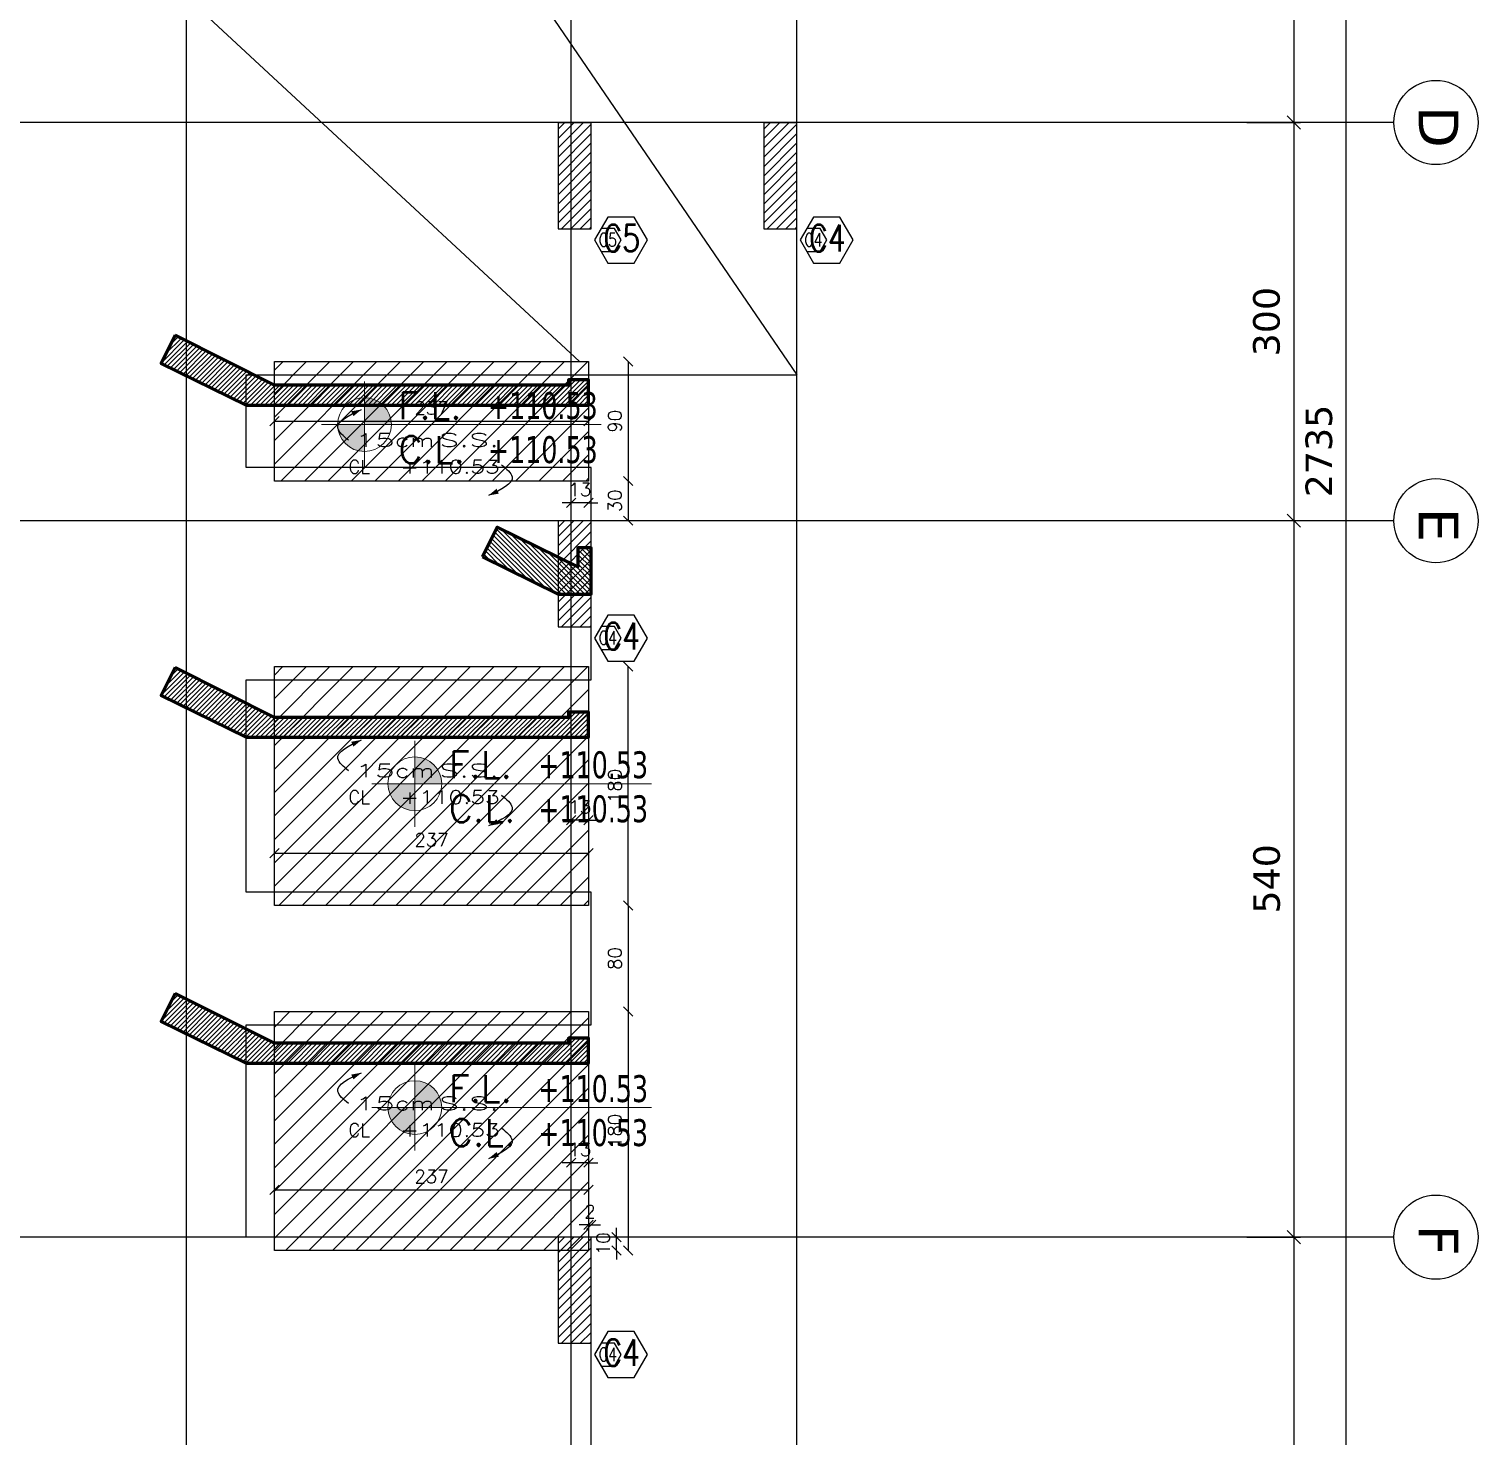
# Model space of a CAD drawing. Header units: inches. Extents: x -48 to 777, y -156 to 510.
# Drawn here: x 652.74 to 663.66, y -116.75 to -106.15 of the extents above; entities that cross this region are included whole.
import ezdxf
from ezdxf.enums import TextEntityAlignment as Align

# ---------------------------------------------------------------- set-up
doc = ezdxf.new("R2010")
doc.units = ezdxf.units.IN
doc.header["$MEASUREMENT"] = 0
doc.linetypes.add('NUHA', pattern=[1.45, 0.75, -0.25, 0.2, -0.25])
doc.layers.get('Defpoints').update_dxf_attribs({"lineweight": 5})
for name, color, linetype, lineweight in [('A-PILLARS', 1, 'Continuous', 60), ('A-SIGNS1', 20, 'Continuous', 15), ('A-SIGNS2', 30, 'Continuous', 15), ('H-PILLARS', 61, 'Continuous', 5)]:
    doc.layers.add(name, color=color, linetype=linetype, lineweight=lineweight)
doc.layers.add('HH-DARK GREY', color=7, linetype='Continuous', lineweight=5, true_color=0x404040)
for name, color, linetype in [('Str-Axes', 8, 'Continuous'), ('str-col-hatch', 8, 'Continuous'), ('str-COL-TAG-100', 1, 'Continuous'), ('str-COL-TAG-50', 7, 'Continuous'), ('str-columns', 3, 'Continuous'), ('str-sunken-slabs', 5, 'Continuous')]:
    doc.layers.add(name, color=color, linetype=linetype)
doc.styles.add('ROMAN', font='ROMANS.SHX')
doc.styles.add('ROMAND', font='verdana.ttf')
doc.styles.add('ROMANS', font='romans__.ttf', dxfattribs={"height": 0.14})
doc.dimstyles.new('M-1.100', dxfattribs={"dimtxt": 0.2, "dimasz": 0.1, "dimexe": 0.05, "dimexo": 0.05, "dimgap": 0.1, "dimtad": 1, "dimlfac": 100, "dimrnd": 0.5, "dimzin": 9, "dimdsep": 46, "dimtxsty": 'ROMAND', "dimblk": 'OBLIQUE', "dimcen": 1, "dimdle": 0.05, "dimclrd": 256, "dimclre": 256, "dimclrt": 2, "dimadec": 0, "dimazin": 0, "dimtfac": 0.666667, "dimtmove": 2, "dimatfit": 3, "dimfxl": 0.04, "dimtolj": 1, "dimtzin": 5, "dimlwd": -1, "dimlwe": -1, "dimarcsym": 0})
doc.dimstyles.new('structure', dxfattribs={"dimtxt": 0.1, "dimasz": 0.07, "dimexe": 0.18, "dimexo": 1, "dimgap": 0.05, "dimtad": 1, "dimdec": 1, "dimlfac": 100, "dimrnd": 0.5, "dimdsep": 46, "dimtxsty": 'ROMAN', "dimblk1": 'OBLIQUE', "dimblk2": 'OBLIQUE', "dimsah": 1, "dimcen": 0.009, "dimse1": 1, "dimse2": 1, "dimclrd": 4, "dimclre": 9, "dimclrt": 1, "dimadec": 0, "dimazin": 0, "dimtfac": 0.066667, "dimtdec": 1, "dimtix": 1, "dimtmove": 2, "dimatfit": 3, "dimldrblk": 'OBLIQUE', "dimfxl": 0.18, "dimtolj": 1, "dimarcsym": 0})
pattern_1 = [(45, (645.39616, -335.52274), (-0.08838835, 0.08838835), [])]
pattern_2 = [(315, (590.762164, -328.431841), (0.0176776695, 0.0176776695), [])]
pattern_3 = [(225, (468.196997, -46.477397), (0.0176776695, -0.0176776695), [])]
pattern_4 = [(225, (468.196997, -44.020596), (0.0176776695, -0.0176776695), [])]
pattern_5 = [(225, (468.196997, -41.516822), (0.0176776695, -0.0176776695), [])]

# ---------------------------------------------------------------- blocks, each defined once
blk = doc.blocks.new('GXFHGCGFCD')
at = {"layer": 'A-SIGNS1', "linetype": 'NUHA'}
h = blk.add_hatch(color=256, dxfattribs=at)
h.paths.add_polyline_path([(90.3819, 61.3301), (90.3819, 61.1701), (90.5419, 61.1701, 0.414214)])
h.paths.add_polyline_path([(90.3819, 61.1701), (90.2219, 61.1701, 0.414214), (90.3819, 61.0101)])
at = {"layer": 'A-SIGNS1'}
for p, q in [((90.3819, 60.9141), (90.3819, 61.4261)), ((90.1259, 61.1701), (91.7898, 61.1701))]:
    blk.add_line(p, q, dxfattribs=at)
blk.add_circle((90.3819, 61.1701), 0.16, dxfattribs=at)
blk = doc.blocks.new('DGXFHXFGDFD')
at = {"layer": 'A-SIGNS1'}
blk.add_blockref('GXFHGCGFCD', (0, 0), dxfattribs=at)
at = {"layer": 'A-SIGNS2', "linetype": 'NUHA', "style": 'ROMANS'}
for s, p in [('F.L.', (90.5835, 61.2031)), ('C.L.', (90.5835, 60.9413))]:
    blk.add_text(s, height=0.16, dxfattribs=at).set_placement(p)
at = {"layer": 'A-SIGNS2', "style": 'ROMANS', "width": 0.910135, "flags": 4}
for tag, p, p2 in [('NIV.FINI', (91.1159, 61.2031), (91.7898, 61.2031)), ('NIV.BETON', (91.1159, 60.9413), (91.7898, 60.9413))]:
    blk.add_attdef(tag, text='', height=0.16, dxfattribs=at).set_placement(p, p2, align=Align.FIT)
blk = doc.blocks.new('tags')
at = {"layer": 'str-COL-TAG-100', "color": 2}
blk.add_lwpolyline([(0.125, -0.262), (0.325, -0.262), (0.425, -0.088), (0.325, 0.085), (0.125, 0.085), (0.025, -0.088)], close=True, dxfattribs=at)
at = {"layer": 'str-COL-TAG-50', "color": 2}
blk.add_lwpolyline([(0.075, -0.175), (0.175, -0.175), (0.225, -0.088), (0.175, -0.002), (0.075, -0.002), (0.025, -0.088)], close=True, dxfattribs=at)
at = {"layer": 'str-COL-TAG-100', "color": 1, "style": 'ROMANS', "width": 0.699426}
blk.add_attdef('NUMBER', text='', height=0.2, dxfattribs=at).set_placement((0.092, -0.174), (0.368, -0.174), align=Align.FIT)
at = {"layer": 'str-COL-TAG-50', "color": 1, "style": 'ROMANS', "width": 0.697102}
blk.add_attdef('NUMBER', text='', height=0.1, dxfattribs=at).set_placement((0.056, -0.138), (0.194, -0.138), align=Align.FIT)
blk = doc.blocks.new('_Oblique')
at = {"color": 0, "linetype": 'ByBlock', "lineweight": -2}
blk.add_line((-0.5, -0.5), (0.5, 0.5), dxfattribs=at)
blk = doc.blocks.new('*D2423')
at = {"layer": 'Defpoints', "color": 0, "transparency": 16777216}
for p in [(662.07, -95.654), (662.663, -95.654), (661.397, -123.005)]:
    blk.add_point(p, dxfattribs=at)
at = {"layer": 'Str-Axes', "transparency": 16777216}
for p, q in [((662.12, -95.654), (662.713, -95.654)), ((662.663, -123.055), (662.663, -95.604)), ((661.447, -123.005), (662.713, -123.005))]:
    blk.add_line(p, q, dxfattribs=at)
at = {"layer": 'Str-Axes', "transparency": 16777216, "xscale": 0.1, "yscale": 0.1, "zscale": 0.1}
for p, rotation in [((662.663, -95.654), 90), ((662.663, -123.005), 270)]:
    blk.add_blockref('_Oblique', p, dxfattribs=dict(at, rotation=rotation))
at = {"layer": 'Str-Axes', "color": 2, "transparency": 16777216, "insert": (662.459, -109.33), "char_height": 0.2, "attachment_point": 5, "rotation": 90, "style": 'ROMAND'}
blk.add_mtext('\\A1;2735', dxfattribs=at)
blk = doc.blocks.new('*D2424')
at = {"layer": 'Defpoints', "color": 0, "transparency": 16777216}
for p in [(661.864, -109.855), (661.864, -115.255), (662.269, -115.255)]:
    blk.add_point(p, dxfattribs=at)
at = {"layer": 'Str-Axes', "transparency": 16777216}
for p, q in [((661.914, -109.855), (662.319, -109.855)), ((662.269, -109.805), (662.269, -115.305)), ((661.914, -115.255), (662.319, -115.255))]:
    blk.add_line(p, q, dxfattribs=at)
at = {"layer": 'Str-Axes', "transparency": 16777216, "xscale": 0.1, "yscale": 0.1, "zscale": 0.1}
for p, rotation in [((662.269, -109.855), 90), ((662.269, -115.255), 270)]:
    blk.add_blockref('_Oblique', p, dxfattribs=dict(at, rotation=rotation))
at = {"layer": 'Str-Axes', "color": 2, "transparency": 16777216, "insert": (662.065, -112.555), "char_height": 0.2, "attachment_point": 5, "rotation": 90, "style": 'ROMAND'}
blk.add_mtext('\\A1;540', dxfattribs=at)
blk = doc.blocks.new('*D2425')
at = {"layer": 'Defpoints', "color": 0, "transparency": 16777216}
for p in [(661.864, -106.854), (661.864, -109.855), (662.269, -109.855)]:
    blk.add_point(p, dxfattribs=at)
at = {"layer": 'Str-Axes', "transparency": 16777216}
for p, q in [((662.269, -106.804), (662.269, -109.905)), ((661.914, -106.854), (662.319, -106.854)), ((661.914, -109.855), (662.319, -109.855))]:
    blk.add_line(p, q, dxfattribs=at)
at = {"layer": 'Str-Axes', "transparency": 16777216, "xscale": 0.1, "yscale": 0.1, "zscale": 0.1}
for p, rotation in [((662.269, -106.854), 90), ((662.269, -109.855), 270)]:
    blk.add_blockref('_Oblique', p, dxfattribs=dict(at, rotation=rotation))
at = {"layer": 'Str-Axes', "color": 2, "transparency": 16777216, "insert": (662.064, -108.355), "char_height": 0.2, "attachment_point": 5, "rotation": 90, "style": 'ROMAND'}
blk.add_mtext('\\A1;300', dxfattribs=at)
blk = doc.blocks.new('*D2426')
at = {"layer": 'Defpoints', "color": 0, "transparency": 16777216}
for p in [(662.07, -102.154), (661.874, -106.854), (662.269, -106.854)]:
    blk.add_point(p, dxfattribs=at)
at = {"layer": 'Str-Axes', "transparency": 16777216}
for p, q in [((662.269, -102.104), (662.269, -106.904)), ((662.12, -102.154), (662.319, -102.154)), ((661.924, -106.854), (662.319, -106.854))]:
    blk.add_line(p, q, dxfattribs=at)
at = {"layer": 'Str-Axes', "transparency": 16777216, "xscale": 0.1, "yscale": 0.1, "zscale": 0.1}
for p, rotation in [((662.269, -102.154), 90), ((662.269, -106.854), 270)]:
    blk.add_blockref('_Oblique', p, dxfattribs=dict(at, rotation=rotation))
at = {"layer": 'Str-Axes', "color": 2, "transparency": 16777216, "insert": (662.065, -104.504), "char_height": 0.2, "attachment_point": 5, "rotation": 90, "style": 'ROMAND'}
blk.add_mtext('\\A1;470', dxfattribs=at)
blk = doc.blocks.new('*D2429')
at = {"layer": 'Defpoints', "color": 0, "transparency": 16777216}
for p in [(661.922, -115.255), (662.269, -120.855), (662.296, -120.855)]:
    blk.add_point(p, dxfattribs=at)
at = {"layer": 'Str-Axes', "transparency": 16777216}
for p, q in [((662.269, -115.205), (662.269, -120.905)), ((661.972, -115.255), (662.319, -115.255)), ((662.246, -120.855), (662.219, -120.855))]:
    blk.add_line(p, q, dxfattribs=at)
at = {"layer": 'Str-Axes', "transparency": 16777216, "xscale": 0.1, "yscale": 0.1, "zscale": 0.1}
for p, rotation in [((662.269, -115.255), 90), ((662.269, -120.855), 270)]:
    blk.add_blockref('_Oblique', p, dxfattribs=dict(at, rotation=rotation))
at = {"layer": 'Str-Axes', "color": 2, "transparency": 16777216, "insert": (662.065, -118.055), "char_height": 0.2, "attachment_point": 5, "rotation": 90, "style": 'ROMAND'}
blk.add_mtext('\\A1;560', dxfattribs=at)
blk = doc.blocks.new('*D2439')
at = {"layer": 'Defpoints', "color": 0, "transparency": 16777216}
for p in [(662.07, -95.654), (662.663, -95.654), (661.397, -123.005)]:
    blk.add_point(p, dxfattribs=at)
at = {"layer": 'Str-Axes', "transparency": 16777216}
for p, q in [((662.12, -95.654), (662.713, -95.654)), ((662.663, -123.055), (662.663, -95.604)), ((661.447, -123.005), (662.713, -123.005))]:
    blk.add_line(p, q, dxfattribs=at)
at = {"layer": 'Str-Axes', "transparency": 16777216, "xscale": 0.1, "yscale": 0.1, "zscale": 0.1}
for p, rotation in [((662.663, -95.654), 90), ((662.663, -123.005), 270)]:
    blk.add_blockref('_Oblique', p, dxfattribs=dict(at, rotation=rotation))
at = {"layer": 'Str-Axes', "color": 2, "transparency": 16777216, "insert": (662.459, -109.33), "char_height": 0.2, "attachment_point": 5, "rotation": 90, "style": 'ROMAND'}
blk.add_mtext('\\A1;2735', dxfattribs=at)
blk = doc.blocks.new('*D2418')
at = {"layer": 'Defpoints', "color": 0, "transparency": 16777216}
for p in [(661.864, -109.855), (661.864, -115.255), (662.269, -115.255)]:
    blk.add_point(p, dxfattribs=at)
at = {"layer": 'Str-Axes', "transparency": 16777216}
for p, q in [((661.914, -109.855), (662.319, -109.855)), ((662.269, -109.805), (662.269, -115.305)), ((661.914, -115.255), (662.319, -115.255))]:
    blk.add_line(p, q, dxfattribs=at)
at = {"layer": 'Str-Axes', "transparency": 16777216, "xscale": 0.1, "yscale": 0.1, "zscale": 0.1}
for p, rotation in [((662.269, -109.855), 90), ((662.269, -115.255), 270)]:
    blk.add_blockref('_Oblique', p, dxfattribs=dict(at, rotation=rotation))
at = {"layer": 'Str-Axes', "color": 2, "transparency": 16777216, "insert": (662.065, -112.555), "char_height": 0.2, "attachment_point": 5, "rotation": 90, "style": 'ROMAND'}
blk.add_mtext('\\A1;540', dxfattribs=at)
blk = doc.blocks.new('*D2419')
at = {"layer": 'Defpoints', "color": 0, "transparency": 16777216}
for p in [(661.864, -106.854), (661.864, -109.855), (662.269, -109.855)]:
    blk.add_point(p, dxfattribs=at)
at = {"layer": 'Str-Axes', "transparency": 16777216}
for p, q in [((662.269, -106.804), (662.269, -109.905)), ((661.914, -106.854), (662.319, -106.854)), ((661.914, -109.855), (662.319, -109.855))]:
    blk.add_line(p, q, dxfattribs=at)
at = {"layer": 'Str-Axes', "transparency": 16777216, "xscale": 0.1, "yscale": 0.1, "zscale": 0.1}
for p, rotation in [((662.269, -106.854), 90), ((662.269, -109.855), 270)]:
    blk.add_blockref('_Oblique', p, dxfattribs=dict(at, rotation=rotation))
at = {"layer": 'Str-Axes', "color": 2, "transparency": 16777216, "insert": (662.064, -108.355), "char_height": 0.2, "attachment_point": 5, "rotation": 90, "style": 'ROMAND'}
blk.add_mtext('\\A1;300', dxfattribs=at)
blk = doc.blocks.new('*D2420')
at = {"layer": 'Defpoints', "color": 0, "transparency": 16777216}
for p in [(662.07, -102.154), (661.874, -106.854), (662.269, -106.854)]:
    blk.add_point(p, dxfattribs=at)
at = {"layer": 'Str-Axes', "transparency": 16777216}
for p, q in [((662.269, -102.104), (662.269, -106.904)), ((662.12, -102.154), (662.319, -102.154)), ((661.924, -106.854), (662.319, -106.854))]:
    blk.add_line(p, q, dxfattribs=at)
at = {"layer": 'Str-Axes', "transparency": 16777216, "xscale": 0.1, "yscale": 0.1, "zscale": 0.1}
for p, rotation in [((662.269, -102.154), 90), ((662.269, -106.854), 270)]:
    blk.add_blockref('_Oblique', p, dxfattribs=dict(at, rotation=rotation))
at = {"layer": 'Str-Axes', "color": 2, "transparency": 16777216, "insert": (662.065, -104.504), "char_height": 0.2, "attachment_point": 5, "rotation": 90, "style": 'ROMAND'}
blk.add_mtext('\\A1;470', dxfattribs=at)
blk = doc.blocks.new('*D2441')
at = {"layer": 'Defpoints', "color": 0, "transparency": 16777216}
for p in [(661.922, -115.255), (662.269, -120.855), (662.296, -120.855)]:
    blk.add_point(p, dxfattribs=at)
at = {"layer": 'Str-Axes', "transparency": 16777216}
for p, q in [((662.269, -115.205), (662.269, -120.905)), ((661.972, -115.255), (662.319, -115.255)), ((662.246, -120.855), (662.219, -120.855))]:
    blk.add_line(p, q, dxfattribs=at)
at = {"layer": 'Str-Axes', "transparency": 16777216, "xscale": 0.1, "yscale": 0.1, "zscale": 0.1}
for p, rotation in [((662.269, -115.255), 90), ((662.269, -120.855), 270)]:
    blk.add_blockref('_Oblique', p, dxfattribs=dict(at, rotation=rotation))
at = {"layer": 'Str-Axes', "color": 2, "transparency": 16777216, "insert": (662.065, -118.055), "char_height": 0.2, "attachment_point": 5, "rotation": 90, "style": 'ROMAND'}
blk.add_mtext('\\A1;560', dxfattribs=at)
blk = doc.blocks.new('*D2474')
at = {"layer": 'Defpoints', "color": 0, "transparency": 16777216}
for p in [(656.953, -113.555), (656.953, -115.355), (657.252, -115.355)]:
    blk.add_point(p, dxfattribs=at)
at = {"layer": 'str-sunken-slabs', "color": 4, "lineweight": -2, "transparency": 16777216}
blk.add_line((657.252, -113.555), (657.252, -115.355), dxfattribs=at)
at = {"layer": 'str-sunken-slabs', "color": 4, "lineweight": -2, "transparency": 16777216, "xscale": 0.07, "yscale": 0.07, "zscale": 0.07}
for p, rotation in [((657.252, -113.555), 90), ((657.252, -115.355), 270)]:
    blk.add_blockref('_Oblique', p, dxfattribs=dict(at, rotation=rotation))
at = {"layer": 'str-sunken-slabs', "color": 1, "transparency": 16777216, "insert": (657.152, -114.455), "char_height": 0.1, "attachment_point": 5, "rotation": 90, "style": 'ROMAN'}
blk.add_mtext('\\A1;180', dxfattribs=at)
blk = doc.blocks.new('*D2475')
at = {"layer": 'Defpoints', "color": 0, "transparency": 16777216}
for p in [(656.973, -115.163), (656.953, -115.355), (656.973, -115.355)]:
    blk.add_point(p, dxfattribs=at)
at = {"layer": 'str-sunken-slabs', "color": 4, "lineweight": -2, "transparency": 16777216}
for p, q in [((656.953, -115.163), (656.883, -115.163)), ((656.953, -115.163), (656.973, -115.163)), ((656.973, -115.163), (657.043, -115.163))]:
    blk.add_line(p, q, dxfattribs=at)
at = {"layer": 'str-sunken-slabs', "color": 4, "lineweight": -2, "transparency": 16777216, "xscale": 0.07, "yscale": 0.07, "zscale": 0.07}
blk.add_blockref('_Oblique', (656.953, -115.163), dxfattribs=at)
at = {"layer": 'str-sunken-slabs', "color": 4, "lineweight": -2, "transparency": 16777216, "xscale": 0.07, "yscale": 0.07, "zscale": 0.07, "rotation": 180}
blk.add_blockref('_Oblique', (656.973, -115.163), dxfattribs=at)
at = {"layer": 'str-sunken-slabs', "color": 1, "transparency": 16777216, "insert": (656.963, -115.063), "char_height": 0.1, "attachment_point": 5, "style": 'ROMAN'}
blk.add_mtext('\\A1;2', dxfattribs=at)
blk = doc.blocks.new('*D2476')
at = {"layer": 'Defpoints', "color": 0, "transparency": 16777216}
for p in [(656.973, -115.255), (657.164, -115.255), (656.973, -115.355)]:
    blk.add_point(p, dxfattribs=at)
at = {"layer": 'str-sunken-slabs', "color": 4, "lineweight": -2, "transparency": 16777216}
for p, q in [((657.164, -115.255), (657.164, -115.185)), ((657.164, -115.355), (657.164, -115.255)), ((657.164, -115.355), (657.164, -115.425))]:
    blk.add_line(p, q, dxfattribs=at)
at = {"layer": 'str-sunken-slabs', "color": 4, "lineweight": -2, "transparency": 16777216, "xscale": 0.07, "yscale": 0.07, "zscale": 0.07}
for p, rotation in [((657.164, -115.255), 270), ((657.164, -115.355), 90)]:
    blk.add_blockref('_Oblique', p, dxfattribs=dict(at, rotation=rotation))
at = {"layer": 'str-sunken-slabs', "color": 1, "transparency": 16777216, "insert": (657.064, -115.305), "char_height": 0.1, "attachment_point": 5, "rotation": 90, "style": 'ROMAN'}
blk.add_mtext('\\A1;10', dxfattribs=at)
blk = doc.blocks.new('*D2477')
at = {"layer": 'Defpoints', "color": 0, "transparency": 16777216}
for p in [(656.953, -110.955), (657.252, -110.955), (656.953, -112.755)]:
    blk.add_point(p, dxfattribs=at)
at = {"layer": 'str-sunken-slabs', "color": 4, "lineweight": -2, "transparency": 16777216}
blk.add_line((657.252, -112.755), (657.252, -110.955), dxfattribs=at)
at = {"layer": 'str-sunken-slabs', "color": 4, "lineweight": -2, "transparency": 16777216, "xscale": 0.07, "yscale": 0.07, "zscale": 0.07}
for p, rotation in [((657.252, -110.955), 90), ((657.252, -112.755), 270)]:
    blk.add_blockref('_Oblique', p, dxfattribs=dict(at, rotation=rotation))
at = {"layer": 'str-sunken-slabs', "color": 1, "transparency": 16777216, "insert": (657.152, -111.855), "char_height": 0.1, "attachment_point": 5, "rotation": 90, "style": 'ROMAN'}
blk.add_mtext('\\A1;180', dxfattribs=at)
blk = doc.blocks.new('*D2478')
at = {"layer": 'Defpoints', "color": 0, "transparency": 16777216}
for p in [(657.252, -112.755), (657.252, -113.555), (657.252, -113.555)]:
    blk.add_point(p, dxfattribs=at)
at = {"layer": 'str-sunken-slabs', "color": 4, "lineweight": -2, "transparency": 16777216}
blk.add_line((657.252, -112.755), (657.252, -113.555), dxfattribs=at)
at = {"layer": 'str-sunken-slabs', "color": 4, "lineweight": -2, "transparency": 16777216, "xscale": 0.07, "yscale": 0.07, "zscale": 0.07}
for p, rotation in [((657.252, -112.755), 90), ((657.252, -113.555), 270)]:
    blk.add_blockref('_Oblique', p, dxfattribs=dict(at, rotation=rotation))
at = {"layer": 'str-sunken-slabs', "color": 1, "transparency": 16777216, "insert": (657.152, -113.155), "char_height": 0.1, "attachment_point": 5, "rotation": 90, "style": 'ROMAN'}
blk.add_mtext('\\A1;80', dxfattribs=at)
blk = doc.blocks.new('*D2479')
at = {"layer": 'Defpoints', "color": 0, "transparency": 16777216}
for p in [(656.953, -108.656), (656.953, -109.556), (657.252, -109.556)]:
    blk.add_point(p, dxfattribs=at)
at = {"layer": 'str-sunken-slabs', "color": 4, "lineweight": -2, "transparency": 16777216}
blk.add_line((657.252, -108.656), (657.252, -109.556), dxfattribs=at)
at = {"layer": 'str-sunken-slabs', "color": 4, "lineweight": -2, "transparency": 16777216, "xscale": 0.07, "yscale": 0.07, "zscale": 0.07}
for p, rotation in [((657.252, -108.656), 90), ((657.252, -109.556), 270)]:
    blk.add_blockref('_Oblique', p, dxfattribs=dict(at, rotation=rotation))
at = {"layer": 'str-sunken-slabs', "color": 1, "transparency": 16777216, "insert": (657.152, -109.106), "char_height": 0.1, "attachment_point": 5, "rotation": 90, "style": 'ROMAN'}
blk.add_mtext('\\A1;90', dxfattribs=at)
blk = doc.blocks.new('*D2480')
at = {"layer": 'Defpoints', "color": 0, "transparency": 16777216}
for p in [(657.252, -109.556), (657.252, -109.855), (657.252, -109.855)]:
    blk.add_point(p, dxfattribs=at)
at = {"layer": 'str-sunken-slabs', "color": 4, "lineweight": -2, "transparency": 16777216}
blk.add_line((657.252, -109.556), (657.252, -109.855), dxfattribs=at)
at = {"layer": 'str-sunken-slabs', "color": 4, "lineweight": -2, "transparency": 16777216, "xscale": 0.07, "yscale": 0.07, "zscale": 0.07}
for p, rotation in [((657.252, -109.556), 90), ((657.252, -109.855), 270)]:
    blk.add_blockref('_Oblique', p, dxfattribs=dict(at, rotation=rotation))
at = {"layer": 'str-sunken-slabs', "color": 1, "transparency": 16777216, "insert": (657.152, -109.706), "char_height": 0.1, "attachment_point": 5, "rotation": 90, "style": 'ROMAN'}
blk.add_mtext('\\A1;30', dxfattribs=at)
blk = doc.blocks.new('*D2481')
at = {"layer": 'Defpoints', "color": 0, "transparency": 16777216}
for p in [(654.585, -109.106), (656.953, -109.106), (656.953, -109.106)]:
    blk.add_point(p, dxfattribs=at)
at = {"layer": 'str-sunken-slabs', "color": 4, "lineweight": -2, "transparency": 16777216}
blk.add_line((654.585, -109.106), (656.953, -109.106), dxfattribs=at)
at = {"layer": 'str-sunken-slabs', "color": 4, "lineweight": -2, "transparency": 16777216, "xscale": 0.07, "yscale": 0.07, "zscale": 0.07, "rotation": 180}
blk.add_blockref('_Oblique', (654.585, -109.106), dxfattribs=at)
at = {"layer": 'str-sunken-slabs', "color": 4, "lineweight": -2, "transparency": 16777216, "xscale": 0.07, "yscale": 0.07, "zscale": 0.07}
blk.add_blockref('_Oblique', (656.953, -109.106), dxfattribs=at)
at = {"layer": 'str-sunken-slabs', "color": 1, "transparency": 16777216, "insert": (655.769, -109.006), "char_height": 0.1, "attachment_point": 5, "style": 'ROMAN'}
blk.add_mtext('\\A1;237', dxfattribs=at)
blk = doc.blocks.new('*D2482')
at = {"layer": 'Defpoints', "color": 0, "transparency": 16777216}
for p in [(656.823, -109.556), (656.953, -109.556), (656.823, -109.72)]:
    blk.add_point(p, dxfattribs=at)
at = {"layer": 'str-sunken-slabs', "color": 4, "lineweight": -2, "transparency": 16777216}
for p, q in [((656.823, -109.72), (656.753, -109.72)), ((656.953, -109.72), (656.823, -109.72)), ((656.953, -109.72), (657.023, -109.72))]:
    blk.add_line(p, q, dxfattribs=at)
at = {"layer": 'str-sunken-slabs', "color": 4, "lineweight": -2, "transparency": 16777216, "xscale": 0.07, "yscale": 0.07, "zscale": 0.07}
for p, rotation in [((656.823, -109.72), 2.956236520889258e-09), ((656.953, -109.72), 180.0000000029563)]:
    blk.add_blockref('_Oblique', p, dxfattribs=dict(at, rotation=rotation))
at = {"layer": 'str-sunken-slabs', "color": 1, "transparency": 16777216, "insert": (656.888, -109.62), "char_height": 0.1, "attachment_point": 5, "rotation": 0, "style": 'ROMAN'}
blk.add_mtext('\\A1;13', dxfattribs=at)
blk = doc.blocks.new('*D2483')
at = {"layer": 'Defpoints', "color": 0, "transparency": 16777216}
for p in [(654.585, -112.361), (656.953, -112.361), (656.953, -112.361)]:
    blk.add_point(p, dxfattribs=at)
at = {"layer": 'str-sunken-slabs', "color": 4, "lineweight": -2, "transparency": 16777216}
blk.add_line((654.585, -112.361), (656.953, -112.361), dxfattribs=at)
at = {"layer": 'str-sunken-slabs', "color": 4, "lineweight": -2, "transparency": 16777216, "xscale": 0.07, "yscale": 0.07, "zscale": 0.07, "rotation": 180}
blk.add_blockref('_Oblique', (654.585, -112.361), dxfattribs=at)
at = {"layer": 'str-sunken-slabs', "color": 4, "lineweight": -2, "transparency": 16777216, "xscale": 0.07, "yscale": 0.07, "zscale": 0.07}
blk.add_blockref('_Oblique', (656.953, -112.361), dxfattribs=at)
at = {"layer": 'str-sunken-slabs', "color": 1, "transparency": 16777216, "insert": (655.769, -112.261), "char_height": 0.1, "attachment_point": 5, "style": 'ROMAN'}
blk.add_mtext('\\A1;237', dxfattribs=at)
blk = doc.blocks.new('*D2484')
at = {"layer": 'Defpoints', "color": 0, "transparency": 16777216}
for p in [(656.823, -111.949), (656.953, -111.949), (656.823, -112.113)]:
    blk.add_point(p, dxfattribs=at)
at = {"layer": 'str-sunken-slabs', "color": 4, "lineweight": -2, "transparency": 16777216}
for p, q in [((656.823, -112.113), (656.753, -112.113)), ((656.953, -112.113), (656.823, -112.113)), ((656.953, -112.113), (657.023, -112.113))]:
    blk.add_line(p, q, dxfattribs=at)
at = {"layer": 'str-sunken-slabs', "color": 4, "lineweight": -2, "transparency": 16777216, "xscale": 0.07, "yscale": 0.07, "zscale": 0.07}
for p, rotation in [((656.823, -112.113), 2.956236520889258e-09), ((656.953, -112.113), 180.0000000029563)]:
    blk.add_blockref('_Oblique', p, dxfattribs=dict(at, rotation=rotation))
at = {"layer": 'str-sunken-slabs', "color": 1, "transparency": 16777216, "insert": (656.888, -112.013), "char_height": 0.1, "attachment_point": 5, "rotation": 0, "style": 'ROMAN'}
blk.add_mtext('\\A1;13', dxfattribs=at)
blk = doc.blocks.new('*D2485')
at = {"layer": 'Defpoints', "color": 0, "transparency": 16777216}
for p in [(654.585, -114.898), (656.953, -114.898), (656.953, -114.898)]:
    blk.add_point(p, dxfattribs=at)
at = {"layer": 'str-sunken-slabs', "color": 4, "lineweight": -2, "transparency": 16777216}
blk.add_line((654.585, -114.898), (656.953, -114.898), dxfattribs=at)
at = {"layer": 'str-sunken-slabs', "color": 4, "lineweight": -2, "transparency": 16777216, "xscale": 0.07, "yscale": 0.07, "zscale": 0.07, "rotation": 180}
blk.add_blockref('_Oblique', (654.585, -114.898), dxfattribs=at)
at = {"layer": 'str-sunken-slabs', "color": 4, "lineweight": -2, "transparency": 16777216, "xscale": 0.07, "yscale": 0.07, "zscale": 0.07}
blk.add_blockref('_Oblique', (656.953, -114.898), dxfattribs=at)
at = {"layer": 'str-sunken-slabs', "color": 1, "transparency": 16777216, "insert": (655.769, -114.798), "char_height": 0.1, "attachment_point": 5, "style": 'ROMAN'}
blk.add_mtext('\\A1;237', dxfattribs=at)
blk = doc.blocks.new('*D2486')
at = {"layer": 'Defpoints', "color": 0, "transparency": 16777216}
for p in [(656.823, -114.53), (656.953, -114.53), (656.823, -114.694)]:
    blk.add_point(p, dxfattribs=at)
at = {"layer": 'str-sunken-slabs', "color": 4, "lineweight": -2, "transparency": 16777216}
for p, q in [((656.823, -114.694), (656.753, -114.694)), ((656.953, -114.694), (656.823, -114.694)), ((656.953, -114.694), (657.023, -114.694))]:
    blk.add_line(p, q, dxfattribs=at)
at = {"layer": 'str-sunken-slabs', "color": 4, "lineweight": -2, "transparency": 16777216, "xscale": 0.07, "yscale": 0.07, "zscale": 0.07}
for p, rotation in [((656.823, -114.694), 2.956236520889258e-09), ((656.953, -114.694), 180.0000000029563)]:
    blk.add_blockref('_Oblique', p, dxfattribs=dict(at, rotation=rotation))
at = {"layer": 'str-sunken-slabs', "color": 1, "transparency": 16777216, "insert": (656.888, -114.594), "char_height": 0.1, "attachment_point": 5, "rotation": 0, "style": 'ROMAN'}
blk.add_mtext('\\A1;13', dxfattribs=at)
blk = doc.blocks.new('DALLE-P')
at = {"color": 5}
for points in [[(-4.66, 3.29, 0, 0.4, 0), (-5.35, 2.97, 0.4, 0.4, 0)], [(4.91, -3.19, 0, 0.4, 0), (5.6, -2.87, 0.4, 0.4, 0)]]:
    blk.add_lwpolyline(points, format="xyseb", dxfattribs=at)
for points in [[(-5.65, 0.97), (-6.44, 1.88), (-4.66, 3.29)], [(5.9, -0.87), (6.69, -1.78), (4.91, -3.19)]]:
    blk.add_spline(points, degree=3, dxfattribs=at)
at = {"color": 1, "style": 'ROMANS', "width": 1.302339}
blk.add_text('cm', height=1, dxfattribs=at).set_placement((-2.15, 0.47), (0.85, 0.47), align=Align.FIT)
at = {"color": 1, "style": 'ROMANS'}
blk.add_text('CL', height=1, dxfattribs=at).set_placement((-5.65, -1.53))
for tag, width, p, p2 in [('SLABTHICKNESS', 1.557299, (-5.15, 0.47), (-2.15, 0.47)), ('SLABTYPE', 1.86013, (1.2, 0.47), (5.7, 0.47)), ('CONCRETELEVEL', 1.620528, (-1.75, -1.53), (5.75, -1.53))]:
    blk.add_attdef(tag, text='', height=1, dxfattribs=dict(at, width=width)).set_placement(p, p2, align=Align.FIT)

msp = doc.modelspace()

# ---------------------------------------------------------------- hatches: boundary and pattern name
at = {"layer": 'H-PILLARS'}
h = msp.add_hatch(dxfattribs=at)
h.set_pattern_fill('ANSI31', color=256, scale=0.2, angle=180)
h.set_pattern_definition(pattern_5)
h.paths.add_polyline_path([(653.83641, -108.45796), (653.73261, -108.66924), (654.37289, -108.9838), (656.95293, -108.9838), (656.95293, -108.7938), (656.80293, -108.7938), (656.80293, -108.8338), (654.58509, -108.83379)])
at = {"layer": 'H-PILLARS', "linetype": 'Continuous'}
h = msp.add_hatch(dxfattribs=at)
h.set_pattern_fill('ANSI31', color=256, scale=0.2, angle=-90)
h.set_pattern_definition(pattern_2)
h.paths.add_polyline_path([(656.15306, -110.12883), (656.72293, -110.40881), (656.97293, -110.40881), (656.97293, -110.05881), (656.87293, -110.05881), (656.87293, -110.20396), (656.26329, -109.90445)])
at = {"layer": 'H-PILLARS'}
h = msp.add_hatch(dxfattribs=at)
h.set_pattern_fill('ANSI31', color=256, scale=0.2, angle=180)
h.set_pattern_definition(pattern_4)
h.paths.add_polyline_path([(653.83641, -110.96173), (653.73261, -111.17301), (654.37289, -111.48757), (656.95293, -111.48757), (656.95293, -111.29757), (656.80293, -111.29757), (656.80293, -111.33757), (654.58509, -111.33757)])
h = msp.add_hatch(dxfattribs=at)
h.set_pattern_fill('ANSI31', color=256, scale=0.2, angle=180)
h.set_pattern_definition(pattern_3)
h.paths.add_polyline_path([(653.83641, -113.41853), (653.73261, -113.62981), (654.37289, -113.94437), (656.95293, -113.94437), (656.95293, -113.75437), (656.80293, -113.75437), (656.80293, -113.79437), (654.58509, -113.79437)])
at = {"layer": 'HH-DARK GREY'}
h = msp.add_hatch(dxfattribs=at)
h.set_pattern_fill('ANSI31', color=256)
h.set_pattern_definition(pattern_1)
h.paths.add_polyline_path([(654.58509, -108.65618), (656.95293, -108.65618), (656.95293, -109.55618), (654.58509, -109.55618)])
h = msp.add_hatch(dxfattribs=at)
h.set_pattern_fill('ANSI31', color=256)
h.set_pattern_definition(pattern_1)
h.paths.add_polyline_path([(654.58509, -110.95534), (656.95293, -110.95534), (656.95293, -112.75534), (654.58509, -112.75534)])
h = msp.add_hatch(dxfattribs=at)
h.set_pattern_fill('ANSI31', color=256)
h.set_pattern_definition(pattern_1)
h.paths.add_polyline_path([(654.58509, -113.55534), (656.95293, -113.55534), (656.95293, -115.35534), (654.58509, -115.35534)])
at = {"layer": 'str-col-hatch'}
h = msp.add_hatch(dxfattribs=at)
h.set_pattern_fill('ANSI31', color=256, scale=0.4)
h.set_pattern_definition([(45, (-39.406863, -158.36459), (-0.035355339, 0.035355339), [])])
h.paths.add_polyline_path([(656.72293, -106.85534), (656.72293, -107.65534), (656.97293, -107.65534), (656.97293, -106.85534)])
h = msp.add_hatch(dxfattribs=at)
h.set_pattern_fill('ANSI31', color=256, scale=0.4)
h.set_pattern_definition([(45, (-37.856863, -158.36459), (-0.035355339, 0.035355339), [])])
h.paths.add_polyline_path([(658.27293, -106.85534), (658.27293, -107.65534), (658.52293, -107.65534), (658.52293, -106.85534)])
h = msp.add_hatch(dxfattribs=at)
h.set_pattern_fill('ANSI31', color=256, scale=0.4)
h.set_pattern_definition([(45, (-39.406863, -161.36459), (-0.035355339, 0.035355339), [])])
h.paths.add_polyline_path([(656.72293, -109.85534), (656.72293, -110.65534), (656.97293, -110.65534), (656.97293, -109.85534)])
h = msp.add_hatch(dxfattribs=at)
h.set_pattern_fill('ANSI31', color=256, scale=0.4)
h.set_pattern_definition([(45, (-39.406863, -166.76459), (-0.035355339, 0.035355339), [])])
h.paths.add_polyline_path([(656.72293, -115.25534), (656.72293, -116.05534), (656.97293, -116.05534), (656.97293, -115.25534)])
at = {"layer": 'str-sunken-slabs', "linetype": 'Continuous'}
h = msp.add_hatch(dxfattribs=at)
h.set_pattern_fill('ANSI31', color=8, scale=0.2, angle=180)
h.set_pattern_definition(pattern_5)
h.paths.add_polyline_path([(653.83641, -108.45796), (653.73261, -108.66924), (654.37289, -108.9838), (656.95293, -108.9838), (656.95293, -108.7938), (656.80293, -108.7938), (656.80293, -108.8338), (654.58509, -108.83379)])
h = msp.add_hatch(dxfattribs=at)
h.set_pattern_fill('ANSI31', color=8, scale=0.2, angle=-90)
h.set_pattern_definition(pattern_2)
h.paths.add_polyline_path([(656.15306, -110.12883), (656.72293, -110.40881), (656.97293, -110.40881), (656.97293, -110.05881), (656.87293, -110.05881), (656.87293, -110.20396), (656.26329, -109.90445)])
h = msp.add_hatch(dxfattribs=at)
h.set_pattern_fill('ANSI31', color=8, scale=0.2, angle=180)
h.set_pattern_definition(pattern_4)
h.paths.add_polyline_path([(653.83641, -110.96173), (653.73261, -111.17301), (654.37289, -111.48757), (656.95293, -111.48757), (656.95293, -111.29757), (656.80293, -111.29757), (656.80293, -111.33757), (654.58509, -111.33757)])
h = msp.add_hatch(dxfattribs=at)
h.set_pattern_fill('ANSI31', color=8, scale=0.2, angle=180)
h.set_pattern_definition(pattern_3)
h.paths.add_polyline_path([(653.83641, -113.41853), (653.73261, -113.62981), (654.37289, -113.94437), (656.95293, -113.94437), (656.95293, -113.75437), (656.80293, -113.75437), (656.80293, -113.79437), (654.58509, -113.79437)])

# ---------------------------------------------------------------- linework, layer by layer
at = {"layer": 'A-PILLARS'}
for points in [[(653.83641, -108.45796), (653.73261, -108.66924), (654.37289, -108.9838), (656.95293, -108.9838), (656.95293, -108.7938), (656.80293, -108.7938), (656.80293, -108.8338), (654.58509, -108.83379), (653.83641, -108.45796)], [(656.15306, -110.12883), (656.72293, -110.40881), (656.97293, -110.40881), (656.97293, -110.05881), (656.87293, -110.05881), (656.87293, -110.20396), (656.26329, -109.90445), (656.15306, -110.12883)], [(653.83641, -110.96173), (653.73261, -111.17301), (654.37289, -111.48757), (656.95293, -111.48757), (656.95293, -111.29757), (656.80293, -111.29757), (656.80293, -111.33757), (654.58509, -111.33757), (653.83641, -110.96173)], [(653.83641, -113.41853), (653.73261, -113.62981), (654.37289, -113.94437), (656.95293, -113.94437), (656.95293, -113.75437), (656.80293, -113.75437), (656.80293, -113.79437), (654.58509, -113.79437), (653.83641, -113.41853)]]:
    msp.add_lwpolyline(points, dxfattribs=at)
at = {"layer": 'Str-Axes', "ltscale": 0.1}
for p, q in [((653.92293, -128.45534), (653.92293, -89.35392)), ((656.82293, -128.45534), (656.82293, -89.35392)), ((658.52293, -128.45534), (658.52293, -89.35392)), ((663.02273, -106.85378), (634.72293, -106.85378)), ((663.02273, -109.85534), (634.72293, -109.85534)), ((663.02273, -115.25534), (634.72293, -115.25534))]:
    msp.add_line(p, q, dxfattribs=at)
at = {"layer": 'Str-Axes', "linetype": 'Continuous'}
for centre in [(663.33997, -106.85378), (663.33997, -109.85534), (663.33997, -115.25534)]:
    msp.add_circle(centre, 0.31723, dxfattribs=at)
at = {"layer": 'str-columns'}
for points in [[(656.72293, -107.65534), (656.97293, -107.65534), (656.97293, -106.85534), (656.72293, -106.85534)], [(658.27293, -107.65534), (658.52293, -107.65534), (658.52293, -106.85534), (658.27293, -106.85534)], [(656.72293, -110.65534), (656.97293, -110.65534), (656.97293, -109.85534), (656.72293, -109.85534)], [(656.72293, -116.05534), (656.97293, -116.05534), (656.97293, -115.25534), (656.72293, -115.25534)]]:
    msp.add_lwpolyline(points, close=True, dxfattribs=at)
at = {"layer": 'str-sunken-slabs'}
for points in [[(656.97293, -118.95618), (656.97293, -115.25534), (654.37289, -115.25534), (654.37289, -113.65534), (656.97293, -113.65534), (656.97293, -112.65534), (654.37289, -112.65534), (654.37289, -111.05534), (656.97293, -111.05534), (656.97293, -109.45534), (654.37289, -109.45534), (654.37289, -108.75541), (658.52293, -108.75541), (658.52293, -103.10361), (658.27293, -103.10361), (656.82293, -103.10361), (656.82293, -101.40374), (656.77293, -101.40374), (656.77293, -98.95374), (656.82293, -98.95374), (656.82257, -97.95378), (652.47276, -97.95379)], [(650.57293, -102.80456), (650.57293, -102.80456), (656.88547, -108.65618)], [(658.52293, -103.10361), (656.59331, -105.92948), (658.52293, -108.75541)], [(653.83641, -108.45796), (653.73261, -108.66924), (654.37289, -108.9838), (656.95293, -108.9838), (656.95293, -108.7938), (656.80293, -108.7938), (656.80293, -108.8338), (654.58509, -108.83379), (653.83641, -108.45796)], [(656.15306, -110.12883), (656.72293, -110.40881), (656.97293, -110.40881), (656.97293, -110.05881), (656.87293, -110.05881), (656.87293, -110.20396), (656.26329, -109.90445), (656.15306, -110.12883)], [(653.83641, -110.96173), (653.73261, -111.17301), (654.37289, -111.48757), (656.95293, -111.48757), (656.95293, -111.29757), (656.80293, -111.29757), (656.80293, -111.33757), (654.58509, -111.33757), (653.83641, -110.96173)], [(653.83641, -113.41853), (653.73261, -113.62981), (654.37289, -113.94437), (656.95293, -113.94437), (656.95293, -113.75437), (656.80293, -113.75437), (656.80293, -113.79437), (654.58509, -113.79437), (653.83641, -113.41853)]]:
    msp.add_lwpolyline(points, dxfattribs=at)
for points in [[(654.58509, -108.65618), (656.95293, -108.65618), (656.95293, -109.55618), (654.58509, -109.55618)], [(654.58509, -110.95534), (656.95293, -110.95534), (656.95293, -112.75534), (654.58509, -112.75534)], [(654.58509, -113.55534), (656.95293, -113.55534), (656.95293, -115.35534), (654.58509, -115.35534)]]:
    msp.add_lwpolyline(points, close=True, dxfattribs=at)

# ---------------------------------------------------------------- block references
at = {"layer": 'A-SIGNS1'}
ref = msp.add_blockref('DGXFHXFGDFD', (540.73202, -186.6457), dxfattribs=dict(at, xscale=1.267200000000003, yscale=1.267200000000003, zscale=1.267200000000003))
ref.add_attrib('NIV.FINI', '+110.53', dxfattribs={"layer": 'A-SIGNS2', "height": 0.202752, "style": 'ROMAND', "width": 0.680836}).set_placement((656.19404, -109.08909), (657.02201, -109.08909), align=Align.FIT)
ref.add_attrib('NIV.BETON', '+110.53', dxfattribs={"layer": 'A-SIGNS2', "height": 0.202752, "style": 'ROMAND', "width": 0.680836}).set_placement((656.19404, -109.42086), (657.02201, -109.42086), align=Align.FIT)
ref = msp.add_blockref('DGXFHXFGDFD', (541.11174, -189.35269), dxfattribs=dict(at, xscale=1.267200000000003, yscale=1.267200000000003, zscale=1.267200000000003))
ref.add_attrib('NIV.FINI', '+110.53', dxfattribs={"layer": 'A-SIGNS2', "height": 0.202752, "style": 'ROMAND', "width": 0.680836}).set_placement((656.57376, -111.79607), (657.40172, -111.79607), align=Align.FIT)
ref.add_attrib('NIV.BETON', '+110.53', dxfattribs={"layer": 'A-SIGNS2', "height": 0.202752, "style": 'ROMAND', "width": 0.680836}).set_placement((656.57376, -112.12784), (657.40172, -112.12784), align=Align.FIT)
ref = msp.add_blockref('DGXFHXFGDFD', (541.11174, -191.79364), dxfattribs=dict(at, xscale=1.267200000000003, yscale=1.267200000000003, zscale=1.267200000000003))
ref.add_attrib('NIV.FINI', '+110.53', dxfattribs={"layer": 'A-SIGNS2', "height": 0.202752, "style": 'ROMAND', "width": 0.680836}).set_placement((656.57376, -114.23702), (657.40172, -114.23702), align=Align.FIT)
ref.add_attrib('NIV.BETON', '+110.53', dxfattribs={"layer": 'A-SIGNS2', "height": 0.202752, "style": 'ROMAND', "width": 0.680836}).set_placement((656.57376, -114.56879), (657.40172, -114.56879), align=Align.FIT)
at = {"layer": 'str-columns'}
ref = msp.add_blockref('tags', (656.97293, -107.6515), dxfattribs=at)
ref.add_attrib('NUMBER', 'C5', dxfattribs={"layer": 'str-COL-TAG-50', "color": 1, "height": 0.1, "style": 'ROMANS', "width": 0.63631}).set_placement((657.02912, -107.789), (657.16671, -107.789), align=Align.FIT)
ref.add_attrib('NUMBER', 'C5', dxfattribs={"layer": 'str-COL-TAG-100', "color": 1, "height": 0.2, "style": 'ROMANS', "width": 0.638431}).set_placement((657.06477, -107.82555), (657.34087, -107.82555), align=Align.FIT)
ref = msp.add_blockref('tags', (658.52293, -107.6515), dxfattribs=at)
ref.add_attrib('NUMBER', 'C4', dxfattribs={"layer": 'str-COL-TAG-50', "color": 1, "height": 0.1, "style": 'ROMANS', "width": 0.63631}).set_placement((658.57912, -107.789), (658.71671, -107.789), align=Align.FIT)
ref.add_attrib('NUMBER', 'C4', dxfattribs={"layer": 'str-COL-TAG-100', "color": 1, "height": 0.2, "style": 'ROMANS', "width": 0.638431}).set_placement((658.61477, -107.82555), (658.89087, -107.82555), align=Align.FIT)
ref = msp.add_blockref('tags', (656.97293, -110.6515), dxfattribs=at)
ref.add_attrib('NUMBER', 'C4', dxfattribs={"layer": 'str-COL-TAG-50', "color": 1, "height": 0.1, "style": 'ROMANS', "width": 0.63631}).set_placement((657.02912, -110.789), (657.16671, -110.789), align=Align.FIT)
ref.add_attrib('NUMBER', 'C4', dxfattribs={"layer": 'str-COL-TAG-100', "color": 1, "height": 0.2, "style": 'ROMANS', "width": 0.638431}).set_placement((657.06477, -110.82555), (657.34087, -110.82555), align=Align.FIT)
ref = msp.add_blockref('tags', (656.97293, -116.0515), dxfattribs=at)
ref.add_attrib('NUMBER', 'C4', dxfattribs={"layer": 'str-COL-TAG-50', "color": 1, "height": 0.1, "style": 'ROMANS', "width": 0.63631}).set_placement((657.02912, -116.189), (657.16671, -116.189), align=Align.FIT)
ref.add_attrib('NUMBER', 'C4', dxfattribs={"layer": 'str-COL-TAG-100', "color": 1, "height": 0.2, "style": 'ROMANS', "width": 0.638431}).set_placement((657.06477, -116.22555), (657.34087, -116.22555), align=Align.FIT)
at = {"layer": 'str-sunken-slabs'}
ref = msp.add_blockref('DALLE-P', (655.70768, -109.34609), dxfattribs=dict(at, xscale=0.09999999999990905, yscale=0.09999999999990905, zscale=0.09999999999990905))
ref.add_attrib('CONCRETELEVEL', '+110.53', dxfattribs={"layer": '0', "color": 1, "height": 0.1, "style": 'ROMANS', "width": 1.144246}).set_placement((655.53307, -109.49883), (656.28307, -109.49883), align=Align.FIT)
ref.add_attrib('SLABTHICKNESS', '15', dxfattribs={"layer": '0', "color": 1, "height": 0.1, "style": 'ROMANS', "width": 1.557299}).set_placement((655.193, -109.29883), (655.493, -109.29883), align=Align.FIT)
ref.add_attrib('SLABTYPE', 'S.S.', dxfattribs={"layer": '0', "color": 1, "height": 0.1, "style": 'ROMANS', "width": 1.545352}).set_placement((655.82808, -109.29883), (656.27808, -109.29883), align=Align.FIT)
ref = msp.add_blockref('DALLE-P', (655.70768, -111.83658), dxfattribs=dict(at, xscale=0.09999999999990905, yscale=0.09999999999990905, zscale=0.09999999999990905))
ref.add_attrib('CONCRETELEVEL', '+110.53', dxfattribs={"layer": '0', "color": 1, "height": 0.1, "style": 'ROMANS', "width": 1.144246}).set_placement((655.53307, -111.98932), (656.28307, -111.98932), align=Align.FIT)
ref.add_attrib('SLABTHICKNESS', '15', dxfattribs={"layer": '0', "color": 1, "height": 0.1, "style": 'ROMANS', "width": 1.557299}).set_placement((655.193, -111.78932), (655.493, -111.78932), align=Align.FIT)
ref.add_attrib('SLABTYPE', 'S.S.', dxfattribs={"layer": '0', "color": 1, "height": 0.1, "style": 'ROMANS', "width": 1.545352}).set_placement((655.82808, -111.78932), (656.27808, -111.78932), align=Align.FIT)
ref = msp.add_blockref('DALLE-P', (655.70768, -114.34513), dxfattribs=dict(at, xscale=0.09999999999990905, yscale=0.09999999999990905, zscale=0.09999999999990905))
ref.add_attrib('CONCRETELEVEL', '+110.53', dxfattribs={"layer": '0', "color": 1, "height": 0.1, "style": 'ROMANS', "width": 1.144246}).set_placement((655.53307, -114.49787), (656.28307, -114.49787), align=Align.FIT)
ref.add_attrib('SLABTHICKNESS', '15', dxfattribs={"layer": '0', "color": 1, "height": 0.1, "style": 'ROMANS', "width": 1.557299}).set_placement((655.193, -114.29787), (655.493, -114.29787), align=Align.FIT)
ref.add_attrib('SLABTYPE', 'S.S.', dxfattribs={"layer": '0', "color": 1, "height": 0.1, "style": 'ROMANS', "width": 1.545352}).set_placement((655.82808, -114.29787), (656.27808, -114.29787), align=Align.FIT)

# ---------------------------------------------------------------- texts
at = {"layer": 'Str-Axes', "char_height": 0.3, "width": 5.0170833, "attachment_point": 1, "rotation": 270, "style": 'ROMAND'}
for s, insert in [('\\pi2.3818;D', (663.50991, -104.34646)), ('\\pi2.4097;E', (663.50991, -107.34802)), ('\\pi2.4127;F', (663.50991, -112.74802))]:
    msp.add_mtext(s, dxfattribs=dict(at, insert=insert))

# ---------------------------------------------------------------- dimensions: what is measured, and where the dimension line sits
at = {"layer": 'Str-Axes'}
for base, p1, p2, picture, middle in [((662.6632, -95.65392), (661.39746, -123.00534), (662.07017, -95.65392), '*D2423', (662.45904, -109.32963)), ((662.6632, -95.65392), (661.39746, -123.00534), (662.07017, -95.65392), '*D2439', (662.45904, -109.32963)), ((662.26861, -106.85378), (662.0696, -102.15377), (661.87421, -106.85378), '*D2426', (662.06451, -104.50378)), ((662.26861, -106.85378), (662.0696, -102.15377), (661.87421, -106.85378), '*D2420', (662.06451, -104.50378)), ((662.26861, -109.85534), (661.86386, -106.85378), (661.86386, -109.85534), '*D2425', (662.06444, -108.35456)), ((662.26861, -109.85534), (661.86386, -106.85378), (661.86386, -109.85534), '*D2419', (662.06444, -108.35456)), ((662.26861, -115.25534), (661.86386, -109.85534), (661.86386, -115.25534), '*D2424', (662.06451, -112.55534)), ((662.26861, -115.25534), (661.86386, -109.85534), (661.86386, -115.25534), '*D2418', (662.06451, -112.55534)), ((662.26861, -120.85534), (661.9222, -115.25534), (662.29624, -120.85534), '*D2429', (662.06451, -118.05534)), ((662.26861, -120.85534), (661.9222, -115.25534), (662.29624, -120.85534), '*D2441', (662.06451, -118.05534))]:
    dim = msp.add_linear_dim(base=base, p1=p1, p2=p2, angle=90, dimstyle='M-1.100', dxfattribs=at)
    dim.commit()
    dim.dimension.update_dxf_attribs({"geometry": picture, "text_midpoint": middle})
at = {"layer": 'str-sunken-slabs'}
for p1, p2, distance, picture, middle in [((656.95293, -108.65618), (656.95293, -109.55618), 0.29888, '*D2479', (657.15182, -109.10618)), ((654.58509, -109.10618), (656.95293, -109.10618), 0, '*D2481', (655.76901, -109.00618)), ((657.25182, -109.55618), (657.25182, -109.85534), 0, '*D2480', (657.15182, -109.70576)), ((656.95293, -109.55618), (656.82293, -109.55618), 0.16368, '*D2482', (656.88793, -109.61985)), ((656.95293, -112.75534), (656.95293, -110.95534), -0.29888, '*D2477', (657.15182, -111.85534)), ((656.95293, -111.94912), (656.82293, -111.94912), 0.16368, '*D2484', (656.88793, -112.0128)), ((654.58509, -112.36084), (656.95293, -112.36084), 0, '*D2483', (655.76901, -112.26084)), ((657.25182, -112.75534), (657.25182, -113.55534), 0, '*D2478', (657.15182, -113.15534)), ((656.95293, -113.55534), (656.95293, -115.35534), 0.29888, '*D2474', (657.15182, -114.45534)), ((656.95293, -114.53022), (656.82293, -114.53022), 0.16368, '*D2486', (656.88793, -114.5939)), ((654.58509, -114.89821), (656.95293, -114.89821), 0, '*D2485', (655.76901, -114.79821)), ((656.95293, -115.35534), (656.97293, -115.35534), 0.19246, '*D2475', (656.96293, -115.06289)), ((656.97293, -115.35534), (656.97293, -115.25534), -0.19103, '*D2476', (657.06396, -115.30534))]:
    dim = msp.add_aligned_dim(p1=p1, p2=p2, distance=distance, dimstyle='structure', override={"dimfxl": 0.04}, dxfattribs=at)
    dim.commit()
    dim.dimension.update_dxf_attribs({"geometry": picture, "text_midpoint": middle})

doc.saveas('drawing.dxf')
